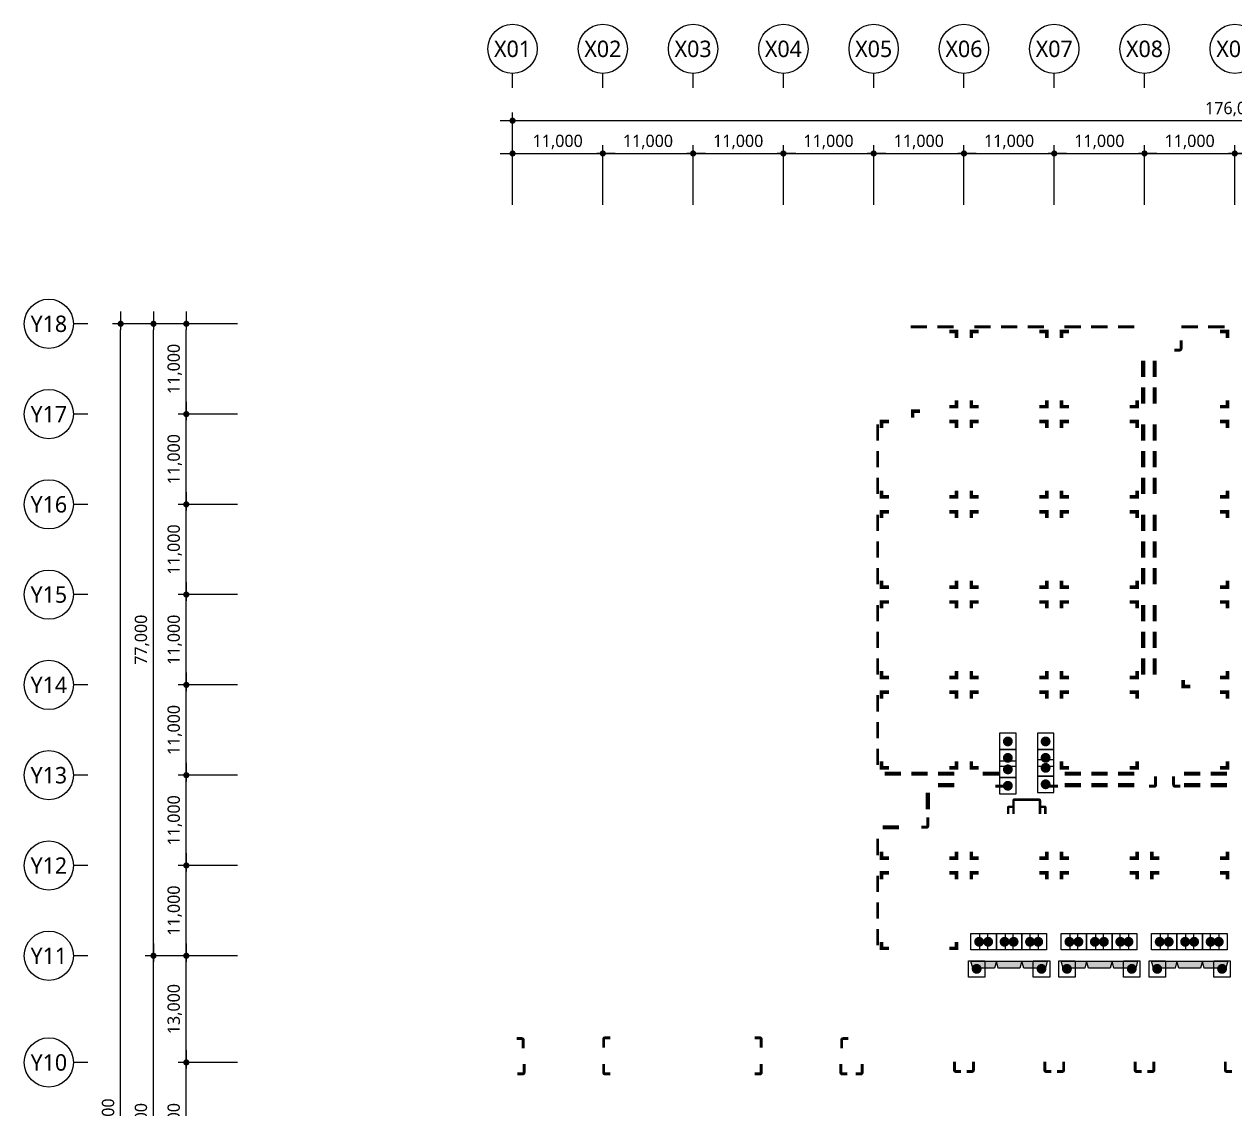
# Model space of a CAD drawing. Header units: millimetres. Extents: x 1037297 to 2672297, y 928637 to 1464837.
# Drawn here: x 1449415 to 1596915, y 1059661 to 1191808 of the extents above; entities that cross this region are included whole.
import ezdxf
from ezdxf.enums import TextEntityAlignment as Align

# ---------------------------------------------------------------- set-up
doc = ezdxf.new("R2010")
doc.units = ezdxf.units.MM
doc.header["$LTSCALE"] = 5
doc.header["$MEASUREMENT"] = 0
doc.header["$PDSIZE"] = -10
doc.linetypes.add('HIDDEN', pattern=[0.375, 0.25, -0.125])
doc.layers.get('0').update_dxf_attribs({"linetype": 'CONTINUOUS'})
doc.layers.get('Defpoints').update_dxf_attribs({"color": 153, "linetype": 'CONTINUOUS'})
for name, color, linetype, lineweight in [('A-AXIS-BUBL', 7, 'CONTINUOUS', 25), ('A-DIMS', 7, 'CONTINUOUS', 25), ('A-XXXX-SYMB', 7, 'CONTINUOUS', 25), ('A-XXXX-TXT2', 3, 'CONTINUOUS', 25)]:
    doc.layers.add(name, color=color, linetype=linetype, lineweight=lineweight)
doc.layers.add('볼라드', color=4, linetype='CONTINUOUS')
doc.styles.add('HY울릉도L', font='')
doc.styles.add('맑은고딕', font='malgun.ttf')
doc.styles.get('HY울릉도L').set_extended_font_data('HYwulM')
doc.dimstyles.new('CDIM', dxfattribs={"dimtxt": 3, "dimasz": 1.5, "dimexe": 2, "dimexo": 1, "dimgap": 1, "dimtad": 1, "dimdec": 0, "dimrnd": 0.5, "dimzin": 0, "dimdsep": 32, "dimlunit": 6, "dimtxsty": 'HY울릉도L', "dimblk1": '_CIDOT', "dimblk2": '_CIDOT', "dimsah": 1, "dimcen": 5.5, "dimclrd": 2, "dimclre": 2, "dimclrt": 7, "dimadec": 0, "dimazin": 0, "dimtfac": 1, "dimtdec": 0, "dimtix": 1, "dimtmove": 2, "dimatfit": 1, "dimldrblk": '_CIDOT', "dimfxl": 1, "dimtolj": 1, "dimtzin": 0, "dimlwd": -1, "dimarcsym": 0})

# ---------------------------------------------------------------- blocks, each defined once
blk = doc.blocks.new('_CIDOT')
at = {"color": 0, "linetype": 'ByBlock'}
blk.add_line((2, 0), (-1, 0), dxfattribs=at)
at = {"color": 0, "linetype": 'ByBlock', "const_width": 0.5}
blk.add_lwpolyline([(-0.25, 0, 1), (0.25, 0, 1)], format="xyb", close=True, dxfattribs=at)
blk = doc.blocks.new('*D11')
at = {"layer": 'A-DIMS', "lineweight": -2, "transparency": 16777216}
for p, q in [((93193, 151121), (85943, 151121)), ((93193, 135121), (85943, 135121))]:
    blk.add_line(p, q, dxfattribs=at)
at = {"layer": 'A-DIMS', "transparency": 16777216}
blk.add_line((86943, 135871), (86943, 150371), dxfattribs=at)
at = {"layer": 'Defpoints', "color": 0, "transparency": 16777216}
for p in [(86943, 151121), (93693, 151121), (93693, 135121)]:
    blk.add_point(p, dxfattribs=at)
at = {"layer": 'A-DIMS', "transparency": 16777216, "xscale": 750, "yscale": 750, "zscale": 750}
for p, rotation in [((86943, 151121), 90), ((86943, 135121), 270)]:
    blk.add_blockref('_CIDOT', p, dxfattribs=dict(at, rotation=rotation))
at = {"layer": 'A-DIMS', "color": 3, "transparency": 16777216, "insert": (85538, 143121), "char_height": 1500, "attachment_point": 5, "rotation": 90, "style": '맑은고딕'}
blk.add_mtext('\\A1;16,000', dxfattribs=at)
blk = doc.blocks.new('*D12')
at = {"layer": 'A-DIMS', "lineweight": -2, "transparency": 16777216}
for p, q in [((93193, 164121), (85943, 164121)), ((93193, 151121), (85943, 151121))]:
    blk.add_line(p, q, dxfattribs=at)
at = {"layer": 'A-DIMS', "transparency": 16777216}
blk.add_line((86943, 151871), (86943, 163371), dxfattribs=at)
at = {"layer": 'Defpoints', "color": 0, "transparency": 16777216}
for p in [(86943, 164121), (93693, 164121), (93693, 151121)]:
    blk.add_point(p, dxfattribs=at)
at = {"layer": 'A-DIMS', "transparency": 16777216, "xscale": 750, "yscale": 750, "zscale": 750}
for p, rotation in [((86943, 164121), 90), ((86943, 151121), 270)]:
    blk.add_blockref('_CIDOT', p, dxfattribs=dict(at, rotation=rotation))
at = {"layer": 'A-DIMS', "color": 3, "transparency": 16777216, "insert": (85538, 157621), "char_height": 1500, "attachment_point": 5, "rotation": 90, "style": '맑은고딕'}
blk.add_mtext('\\A1;13,000', dxfattribs=at)
blk = doc.blocks.new('*D13')
at = {"layer": 'A-DIMS', "lineweight": -2, "transparency": 16777216}
for p, q in [((93193, 175121), (85943, 175121)), ((93193, 164121), (85943, 164121))]:
    blk.add_line(p, q, dxfattribs=at)
at = {"layer": 'A-DIMS', "transparency": 16777216}
blk.add_line((86943, 164871), (86943, 174371), dxfattribs=at)
at = {"layer": 'Defpoints', "color": 0, "transparency": 16777216}
for p in [(86943, 175121), (93693, 175121), (93693, 164121)]:
    blk.add_point(p, dxfattribs=at)
at = {"layer": 'A-DIMS', "transparency": 16777216, "xscale": 750, "yscale": 750, "zscale": 750}
for p, rotation in [((86943, 175121), 90), ((86943, 164121), 270)]:
    blk.add_blockref('_CIDOT', p, dxfattribs=dict(at, rotation=rotation))
at = {"layer": 'A-DIMS', "color": 3, "transparency": 16777216, "insert": (85538, 169621), "char_height": 1500, "attachment_point": 5, "rotation": 90, "style": '맑은고딕'}
blk.add_mtext('\\A1;11,000', dxfattribs=at)
blk = doc.blocks.new('*D14')
at = {"layer": 'A-DIMS', "lineweight": -2, "transparency": 16777216}
for p, q in [((93193, 186121), (85943, 186121)), ((93193, 175121), (85943, 175121))]:
    blk.add_line(p, q, dxfattribs=at)
at = {"layer": 'A-DIMS', "transparency": 16777216}
blk.add_line((86943, 175871), (86943, 185371), dxfattribs=at)
at = {"layer": 'Defpoints', "color": 0, "transparency": 16777216}
for p in [(86943, 186121), (93693, 186121), (93693, 175121)]:
    blk.add_point(p, dxfattribs=at)
at = {"layer": 'A-DIMS', "transparency": 16777216, "xscale": 750, "yscale": 750, "zscale": 750}
for p, rotation in [((86943, 186121), 90), ((86943, 175121), 270)]:
    blk.add_blockref('_CIDOT', p, dxfattribs=dict(at, rotation=rotation))
at = {"layer": 'A-DIMS', "color": 3, "transparency": 16777216, "insert": (85538, 180621), "char_height": 1500, "attachment_point": 5, "rotation": 90, "style": '맑은고딕'}
blk.add_mtext('\\A1;11,000', dxfattribs=at)
blk = doc.blocks.new('*D15')
at = {"layer": 'A-DIMS', "lineweight": -2, "transparency": 16777216}
for p, q in [((93193, 197121), (85943, 197121)), ((93193, 186121), (85943, 186121))]:
    blk.add_line(p, q, dxfattribs=at)
at = {"layer": 'A-DIMS', "transparency": 16777216}
blk.add_line((86943, 186871), (86943, 196371), dxfattribs=at)
at = {"layer": 'Defpoints', "color": 0, "transparency": 16777216}
for p in [(86943, 197121), (93693, 197121), (93693, 186121)]:
    blk.add_point(p, dxfattribs=at)
at = {"layer": 'A-DIMS', "transparency": 16777216, "xscale": 750, "yscale": 750, "zscale": 750}
for p, rotation in [((86943, 197121), 90), ((86943, 186121), 270)]:
    blk.add_blockref('_CIDOT', p, dxfattribs=dict(at, rotation=rotation))
at = {"layer": 'A-DIMS', "color": 3, "transparency": 16777216, "insert": (85538, 191621), "char_height": 1500, "attachment_point": 5, "rotation": 90, "style": '맑은고딕'}
blk.add_mtext('\\A1;11,000', dxfattribs=at)
blk = doc.blocks.new('*D16')
at = {"layer": 'A-DIMS', "lineweight": -2, "transparency": 16777216}
for p, q in [((93193, 208121), (85943, 208121)), ((93193, 197121), (85943, 197121))]:
    blk.add_line(p, q, dxfattribs=at)
at = {"layer": 'A-DIMS', "transparency": 16777216}
blk.add_line((86943, 197871), (86943, 207371), dxfattribs=at)
at = {"layer": 'Defpoints', "color": 0, "transparency": 16777216}
for p in [(86943, 208121), (93693, 208121), (93693, 197121)]:
    blk.add_point(p, dxfattribs=at)
at = {"layer": 'A-DIMS', "transparency": 16777216, "xscale": 750, "yscale": 750, "zscale": 750}
for p, rotation in [((86943, 208121), 90), ((86943, 197121), 270)]:
    blk.add_blockref('_CIDOT', p, dxfattribs=dict(at, rotation=rotation))
at = {"layer": 'A-DIMS', "color": 3, "transparency": 16777216, "insert": (85538, 202621), "char_height": 1500, "attachment_point": 5, "rotation": 90, "style": '맑은고딕'}
blk.add_mtext('\\A1;11,000', dxfattribs=at)
blk = doc.blocks.new('*D17')
at = {"layer": 'A-DIMS', "lineweight": -2, "transparency": 16777216}
for p, q in [((93193, 219121), (85943, 219121)), ((93193, 208121), (85943, 208121))]:
    blk.add_line(p, q, dxfattribs=at)
at = {"layer": 'A-DIMS', "transparency": 16777216}
blk.add_line((86943, 208871), (86943, 218371), dxfattribs=at)
at = {"layer": 'Defpoints', "color": 0, "transparency": 16777216}
for p in [(86943, 219121), (93693, 219121), (93693, 208121)]:
    blk.add_point(p, dxfattribs=at)
at = {"layer": 'A-DIMS', "transparency": 16777216, "xscale": 750, "yscale": 750, "zscale": 750}
for p, rotation in [((86943, 219121), 90), ((86943, 208121), 270)]:
    blk.add_blockref('_CIDOT', p, dxfattribs=dict(at, rotation=rotation))
at = {"layer": 'A-DIMS', "color": 3, "transparency": 16777216, "insert": (85538, 213621), "char_height": 1500, "attachment_point": 5, "rotation": 90, "style": '맑은고딕'}
blk.add_mtext('\\A1;11,000', dxfattribs=at)
blk = doc.blocks.new('*D18')
at = {"layer": 'A-DIMS', "lineweight": -2, "transparency": 16777216}
for p, q in [((93193, 230121), (85943, 230121)), ((93193, 219121), (85943, 219121))]:
    blk.add_line(p, q, dxfattribs=at)
at = {"layer": 'A-DIMS', "transparency": 16777216}
blk.add_line((86943, 219871), (86943, 229371), dxfattribs=at)
at = {"layer": 'Defpoints', "color": 0, "transparency": 16777216}
for p in [(86943, 230121), (93693, 230121), (93693, 219121)]:
    blk.add_point(p, dxfattribs=at)
at = {"layer": 'A-DIMS', "transparency": 16777216, "xscale": 750, "yscale": 750, "zscale": 750}
for p, rotation in [((86943, 230121), 90), ((86943, 219121), 270)]:
    blk.add_blockref('_CIDOT', p, dxfattribs=dict(at, rotation=rotation))
at = {"layer": 'A-DIMS', "color": 3, "transparency": 16777216, "insert": (85538, 224621), "char_height": 1500, "attachment_point": 5, "rotation": 90, "style": '맑은고딕'}
blk.add_mtext('\\A1;11,000', dxfattribs=at)
blk = doc.blocks.new('*D19')
at = {"layer": 'A-DIMS', "lineweight": -2, "transparency": 16777216}
for p, q in [((93193, 241121), (85943, 241121)), ((93193, 230121), (85943, 230121))]:
    blk.add_line(p, q, dxfattribs=at)
at = {"layer": 'A-DIMS', "transparency": 16777216}
blk.add_line((86943, 230871), (86943, 240371), dxfattribs=at)
at = {"layer": 'Defpoints', "color": 0, "transparency": 16777216}
for p in [(86943, 241121), (93693, 241121), (93693, 230121)]:
    blk.add_point(p, dxfattribs=at)
at = {"layer": 'A-DIMS', "transparency": 16777216, "xscale": 750, "yscale": 750, "zscale": 750}
for p, rotation in [((86943, 241121), 90), ((86943, 230121), 270)]:
    blk.add_blockref('_CIDOT', p, dxfattribs=dict(at, rotation=rotation))
at = {"layer": 'A-DIMS', "color": 3, "transparency": 16777216, "insert": (85538, 235621), "char_height": 1500, "attachment_point": 5, "rotation": 90, "style": '맑은고딕'}
blk.add_mtext('\\A1;11,000', dxfattribs=at)
blk = doc.blocks.new('*D21')
at = {"layer": 'A-DIMS', "lineweight": -2, "transparency": 16777216}
for p, q in [((93193, 241121), (77943, 241121)), ((93193, 45121), (77943, 45121))]:
    blk.add_line(p, q, dxfattribs=at)
at = {"layer": 'A-DIMS', "transparency": 16777216}
blk.add_line((78943, 45871), (78943, 240371), dxfattribs=at)
at = {"layer": 'Defpoints', "color": 0, "transparency": 16777216}
for p in [(78943, 241121), (93693, 241121), (93693, 45121)]:
    blk.add_point(p, dxfattribs=at)
at = {"layer": 'A-DIMS', "transparency": 16777216, "xscale": 750, "yscale": 750, "zscale": 750}
for p, rotation in [((78943, 241121), 90), ((78943, 45121), 270)]:
    blk.add_blockref('_CIDOT', p, dxfattribs=dict(at, rotation=rotation))
at = {"layer": 'A-DIMS', "color": 3, "transparency": 16777216, "insert": (77538, 143121), "char_height": 1500, "attachment_point": 5, "rotation": 90, "style": '맑은고딕'}
blk.add_mtext('\\A1;196,000', dxfattribs=at)
blk = doc.blocks.new('*D23')
at = {"layer": 'A-DIMS', "lineweight": -2, "transparency": 16777216}
for p, q in [((93193, 164121), (81943, 164121)), ((93193, 122121), (81943, 122121))]:
    blk.add_line(p, q, dxfattribs=at)
at = {"layer": 'A-DIMS', "transparency": 16777216}
blk.add_line((82943, 122871), (82943, 163371), dxfattribs=at)
at = {"layer": 'Defpoints', "color": 0, "transparency": 16777216}
for p in [(82943, 164121), (93693, 164121), (93693, 122121)]:
    blk.add_point(p, dxfattribs=at)
at = {"layer": 'A-DIMS', "transparency": 16777216, "xscale": 750, "yscale": 750, "zscale": 750}
for p, rotation in [((82943, 164121), 90), ((82943, 122121), 270)]:
    blk.add_blockref('_CIDOT', p, dxfattribs=dict(at, rotation=rotation))
at = {"layer": 'A-DIMS', "color": 3, "transparency": 16777216, "insert": (81542, 143121), "char_height": 1500, "attachment_point": 5, "rotation": 90, "style": '맑은고딕'}
blk.add_mtext('\\A1;42,000', dxfattribs=at)
blk = doc.blocks.new('*D24')
at = {"layer": 'A-DIMS', "lineweight": -2, "transparency": 16777216}
for p, q in [((93193, 241121), (81943, 241121)), ((93193, 164121), (81943, 164121))]:
    blk.add_line(p, q, dxfattribs=at)
at = {"layer": 'A-DIMS', "transparency": 16777216}
blk.add_line((82943, 164871), (82943, 240371), dxfattribs=at)
at = {"layer": 'Defpoints', "color": 0, "transparency": 16777216}
for p in [(82943, 241121), (93693, 241121), (93693, 164121)]:
    blk.add_point(p, dxfattribs=at)
at = {"layer": 'A-DIMS', "transparency": 16777216, "xscale": 750, "yscale": 750, "zscale": 750}
for p, rotation in [((82943, 241121), 90), ((82943, 164121), 270)]:
    blk.add_blockref('_CIDOT', p, dxfattribs=dict(at, rotation=rotation))
at = {"layer": 'A-DIMS', "color": 3, "transparency": 16777216, "insert": (81542, 202621), "char_height": 1500, "attachment_point": 5, "rotation": 90, "style": '맑은고딕'}
blk.add_mtext('\\A1;77,000', dxfattribs=at)
blk = doc.blocks.new('*D25')
at = {"layer": 'A-DIMS', "lineweight": -2, "transparency": 16777216}
for p, q in [((148693, 255621), (148693, 262871)), ((159693, 255621), (159693, 262871))]:
    blk.add_line(p, q, dxfattribs=at)
at = {"layer": 'A-DIMS', "transparency": 16777216}
blk.add_line((149443, 261871), (158943, 261871), dxfattribs=at)
at = {"layer": 'Defpoints', "color": 0, "transparency": 16777216}
for p in [(159693, 261871), (148693, 255121), (159693, 255121)]:
    blk.add_point(p, dxfattribs=at)
at = {"layer": 'A-DIMS', "transparency": 16777216, "xscale": 750, "yscale": 750, "zscale": 750, "rotation": 180}
blk.add_blockref('_CIDOT', (148693, 261871), dxfattribs=at)
at = {"layer": 'A-DIMS', "transparency": 16777216, "xscale": 750, "yscale": 750, "zscale": 750}
blk.add_blockref('_CIDOT', (159693, 261871), dxfattribs=at)
at = {"layer": 'A-DIMS', "color": 3, "transparency": 16777216, "insert": (154193, 263275), "char_height": 1500, "attachment_point": 5, "style": '맑은고딕'}
blk.add_mtext('\\A1;11,000', dxfattribs=at)
blk = doc.blocks.new('*D26')
at = {"layer": 'A-DIMS', "lineweight": -2, "transparency": 16777216}
for p, q in [((159693, 255621), (159693, 262871)), ((170693, 255621), (170693, 262871))]:
    blk.add_line(p, q, dxfattribs=at)
at = {"layer": 'A-DIMS', "transparency": 16777216}
blk.add_line((160443, 261871), (169943, 261871), dxfattribs=at)
at = {"layer": 'Defpoints', "color": 0, "transparency": 16777216}
for p in [(170693, 261871), (159693, 255121), (170693, 255121)]:
    blk.add_point(p, dxfattribs=at)
at = {"layer": 'A-DIMS', "transparency": 16777216, "xscale": 750, "yscale": 750, "zscale": 750, "rotation": 180}
blk.add_blockref('_CIDOT', (159693, 261871), dxfattribs=at)
at = {"layer": 'A-DIMS', "transparency": 16777216, "xscale": 750, "yscale": 750, "zscale": 750}
blk.add_blockref('_CIDOT', (170693, 261871), dxfattribs=at)
at = {"layer": 'A-DIMS', "color": 3, "transparency": 16777216, "insert": (165193, 263275), "char_height": 1500, "attachment_point": 5, "style": '맑은고딕'}
blk.add_mtext('\\A1;11,000', dxfattribs=at)
blk = doc.blocks.new('*D27')
at = {"layer": 'A-DIMS', "lineweight": -2, "transparency": 16777216}
for p, q in [((170693, 255621), (170693, 262871)), ((181693, 255621), (181693, 262871))]:
    blk.add_line(p, q, dxfattribs=at)
at = {"layer": 'A-DIMS', "transparency": 16777216}
blk.add_line((171443, 261871), (180943, 261871), dxfattribs=at)
at = {"layer": 'Defpoints', "color": 0, "transparency": 16777216}
for p in [(181693, 261871), (170693, 255121), (181693, 255121)]:
    blk.add_point(p, dxfattribs=at)
at = {"layer": 'A-DIMS', "transparency": 16777216, "xscale": 750, "yscale": 750, "zscale": 750, "rotation": 180}
blk.add_blockref('_CIDOT', (170693, 261871), dxfattribs=at)
at = {"layer": 'A-DIMS', "transparency": 16777216, "xscale": 750, "yscale": 750, "zscale": 750}
blk.add_blockref('_CIDOT', (181693, 261871), dxfattribs=at)
at = {"layer": 'A-DIMS', "color": 3, "transparency": 16777216, "insert": (176193, 263275), "char_height": 1500, "attachment_point": 5, "style": '맑은고딕'}
blk.add_mtext('\\A1;11,000', dxfattribs=at)
blk = doc.blocks.new('*D28')
at = {"layer": 'A-DIMS', "lineweight": -2, "transparency": 16777216}
for p, q in [((181693, 255621), (181693, 262871)), ((192693, 255621), (192693, 262871))]:
    blk.add_line(p, q, dxfattribs=at)
at = {"layer": 'A-DIMS', "transparency": 16777216}
blk.add_line((182443, 261871), (191943, 261871), dxfattribs=at)
at = {"layer": 'Defpoints', "color": 0, "transparency": 16777216}
for p in [(192693, 261871), (181693, 255121), (192693, 255121)]:
    blk.add_point(p, dxfattribs=at)
at = {"layer": 'A-DIMS', "transparency": 16777216, "xscale": 750, "yscale": 750, "zscale": 750, "rotation": 180}
blk.add_blockref('_CIDOT', (181693, 261871), dxfattribs=at)
at = {"layer": 'A-DIMS', "transparency": 16777216, "xscale": 750, "yscale": 750, "zscale": 750}
blk.add_blockref('_CIDOT', (192693, 261871), dxfattribs=at)
at = {"layer": 'A-DIMS', "color": 3, "transparency": 16777216, "insert": (187193, 263275), "char_height": 1500, "attachment_point": 5, "style": '맑은고딕'}
blk.add_mtext('\\A1;11,000', dxfattribs=at)
blk = doc.blocks.new('*D29')
at = {"layer": 'A-DIMS', "lineweight": -2, "transparency": 16777216}
for p, q in [((192693, 255621), (192693, 262871)), ((203693, 255621), (203693, 262871))]:
    blk.add_line(p, q, dxfattribs=at)
at = {"layer": 'A-DIMS', "transparency": 16777216}
blk.add_line((193443, 261871), (202943, 261871), dxfattribs=at)
at = {"layer": 'Defpoints', "color": 0, "transparency": 16777216}
for p in [(203693, 261871), (192693, 255121), (203693, 255121)]:
    blk.add_point(p, dxfattribs=at)
at = {"layer": 'A-DIMS', "transparency": 16777216, "xscale": 750, "yscale": 750, "zscale": 750, "rotation": 180}
blk.add_blockref('_CIDOT', (192693, 261871), dxfattribs=at)
at = {"layer": 'A-DIMS', "transparency": 16777216, "xscale": 750, "yscale": 750, "zscale": 750}
blk.add_blockref('_CIDOT', (203693, 261871), dxfattribs=at)
at = {"layer": 'A-DIMS', "color": 3, "transparency": 16777216, "insert": (198193, 263275), "char_height": 1500, "attachment_point": 5, "style": '맑은고딕'}
blk.add_mtext('\\A1;11,000', dxfattribs=at)
blk = doc.blocks.new('*D30')
at = {"layer": 'A-DIMS', "lineweight": -2, "transparency": 16777216}
for p, q in [((203693, 255621), (203693, 262871)), ((214693, 255621), (214693, 262871))]:
    blk.add_line(p, q, dxfattribs=at)
at = {"layer": 'A-DIMS', "transparency": 16777216}
blk.add_line((204443, 261871), (213943, 261871), dxfattribs=at)
at = {"layer": 'Defpoints', "color": 0, "transparency": 16777216}
for p in [(214693, 261871), (203693, 255121), (214693, 255121)]:
    blk.add_point(p, dxfattribs=at)
at = {"layer": 'A-DIMS', "transparency": 16777216, "xscale": 750, "yscale": 750, "zscale": 750, "rotation": 180}
blk.add_blockref('_CIDOT', (203693, 261871), dxfattribs=at)
at = {"layer": 'A-DIMS', "transparency": 16777216, "xscale": 750, "yscale": 750, "zscale": 750}
blk.add_blockref('_CIDOT', (214693, 261871), dxfattribs=at)
at = {"layer": 'A-DIMS', "color": 3, "transparency": 16777216, "insert": (209193, 263275), "char_height": 1500, "attachment_point": 5, "style": '맑은고딕'}
blk.add_mtext('\\A1;11,000', dxfattribs=at)
blk = doc.blocks.new('*D31')
at = {"layer": 'A-DIMS', "lineweight": -2, "transparency": 16777216}
for p, q in [((214693, 255621), (214693, 262871)), ((225693, 255621), (225693, 262871))]:
    blk.add_line(p, q, dxfattribs=at)
at = {"layer": 'A-DIMS', "transparency": 16777216}
blk.add_line((215443, 261871), (224943, 261871), dxfattribs=at)
at = {"layer": 'Defpoints', "color": 0, "transparency": 16777216}
for p in [(225693, 261871), (214693, 255121), (225693, 255121)]:
    blk.add_point(p, dxfattribs=at)
at = {"layer": 'A-DIMS', "transparency": 16777216, "xscale": 750, "yscale": 750, "zscale": 750, "rotation": 180}
blk.add_blockref('_CIDOT', (214693, 261871), dxfattribs=at)
at = {"layer": 'A-DIMS', "transparency": 16777216, "xscale": 750, "yscale": 750, "zscale": 750}
blk.add_blockref('_CIDOT', (225693, 261871), dxfattribs=at)
at = {"layer": 'A-DIMS', "color": 3, "transparency": 16777216, "insert": (220193, 263275), "char_height": 1500, "attachment_point": 5, "style": '맑은고딕'}
blk.add_mtext('\\A1;11,000', dxfattribs=at)
blk = doc.blocks.new('*D38')
at = {"layer": 'A-DIMS', "lineweight": -2, "transparency": 16777216}
for p, q in [((126693, 255621), (126693, 266871)), ((302693, 255621), (302693, 266871))]:
    blk.add_line(p, q, dxfattribs=at)
at = {"layer": 'A-DIMS', "transparency": 16777216}
blk.add_line((127443, 265871), (301943, 265871), dxfattribs=at)
at = {"layer": 'Defpoints', "color": 0, "transparency": 16777216}
for p in [(302693, 265871), (126693, 255121), (302693, 255121)]:
    blk.add_point(p, dxfattribs=at)
at = {"layer": 'A-DIMS', "transparency": 16777216, "xscale": 750, "yscale": 750, "zscale": 750, "rotation": 180}
blk.add_blockref('_CIDOT', (126693, 265871), dxfattribs=at)
at = {"layer": 'A-DIMS', "transparency": 16777216, "xscale": 750, "yscale": 750, "zscale": 750}
blk.add_blockref('_CIDOT', (302693, 265871), dxfattribs=at)
at = {"layer": 'A-DIMS', "color": 3, "transparency": 16777216, "insert": (214693, 267275), "char_height": 1500, "attachment_point": 5, "style": '맑은고딕'}
blk.add_mtext('\\A1;176,000', dxfattribs=at)
blk = doc.blocks.new('*D40')
at = {"layer": 'A-DIMS', "lineweight": -2, "transparency": 16777216}
for p, q in [((126693, 255621), (126693, 262871)), ((137693, 255621), (137693, 262871))]:
    blk.add_line(p, q, dxfattribs=at)
at = {"layer": 'A-DIMS', "transparency": 16777216}
blk.add_line((127443, 261871), (136943, 261871), dxfattribs=at)
at = {"layer": 'Defpoints', "color": 0, "transparency": 16777216}
for p in [(137693, 261871), (126693, 255121), (137693, 255121)]:
    blk.add_point(p, dxfattribs=at)
at = {"layer": 'A-DIMS', "transparency": 16777216, "xscale": 750, "yscale": 750, "zscale": 750, "rotation": 180}
blk.add_blockref('_CIDOT', (126693, 261871), dxfattribs=at)
at = {"layer": 'A-DIMS', "transparency": 16777216, "xscale": 750, "yscale": 750, "zscale": 750}
blk.add_blockref('_CIDOT', (137693, 261871), dxfattribs=at)
at = {"layer": 'A-DIMS', "color": 3, "transparency": 16777216, "insert": (132193, 263275), "char_height": 1500, "attachment_point": 5, "style": '맑은고딕'}
blk.add_mtext('\\A1;11,000', dxfattribs=at)
blk = doc.blocks.new('*D41')
at = {"layer": 'A-DIMS', "lineweight": -2, "transparency": 16777216}
for p, q in [((137693, 255621), (137693, 262871)), ((148693, 255621), (148693, 262871))]:
    blk.add_line(p, q, dxfattribs=at)
at = {"layer": 'A-DIMS', "transparency": 16777216}
blk.add_line((138443, 261871), (147943, 261871), dxfattribs=at)
at = {"layer": 'Defpoints', "color": 0, "transparency": 16777216}
for p in [(148693, 261871), (137693, 255121), (148693, 255121)]:
    blk.add_point(p, dxfattribs=at)
at = {"layer": 'A-DIMS', "transparency": 16777216, "xscale": 750, "yscale": 750, "zscale": 750, "rotation": 180}
blk.add_blockref('_CIDOT', (137693, 261871), dxfattribs=at)
at = {"layer": 'A-DIMS', "transparency": 16777216, "xscale": 750, "yscale": 750, "zscale": 750}
blk.add_blockref('_CIDOT', (148693, 261871), dxfattribs=at)
at = {"layer": 'A-DIMS', "color": 3, "transparency": 16777216, "insert": (143193, 263275), "char_height": 1500, "attachment_point": 5, "style": '맑은고딕'}
blk.add_mtext('\\A1;11,000', dxfattribs=at)
blk = doc.blocks.new('차량보호대1')
at = {"layer": 'A-XXXX-SYMB', "color": 4, "linetype": 'Continuous'}
blk.add_lwpolyline([(458063, -65474), (462262, -65474), (462622, -66872), (457703, -66872)], close=True, dxfattribs=at)
blk.add_solid([(458063, -65474), (462262, -65474), (457703, -66872), (462622, -66872)], dxfattribs=at)
blk = doc.blocks.new('A$C542C6F25')
at = {"layer": 'A-XXXX-SYMB', "color": 3, "linetype": 'Continuous'}
blk.add_lwpolyline([(0, 268), (2000, 268), (2000, 2268), (0, 2268)], close=True, dxfattribs=at)
at = {"layer": 'A-XXXX-SYMB', "color": 3, "linetype": 'Continuous', "const_width": 600}
blk.add_lwpolyline([(700, 1268, 1), (1300, 1268, 1)], format="xyb", close=True, dxfattribs=at)
blk = doc.blocks.new('볼라드-4')
at = {"layer": '볼라드', "const_width": 300}
for points in [[(171021, 140085), (170453, 140085, -0.4142136), (170363, 140175), (170363, 140953)], [(172631, 139216), (171111, 139216, -0.4142136), (171021, 139306), (171021, 140953)], [(172631, 139216), (174151, 139216, 0.4142136), (174241, 139306), (174241, 140953)], [(174241, 140085), (174809, 140085, 0.4142136), (174899, 140175), (174899, 140953)]]:
    blk.add_lwpolyline(points, format="xyb", dxfattribs=at)
blk = doc.blocks.new('DIM(210222)')
for p, q in [((126693, 269870.6), (126693, 271620.6)), ((137693, 269870.6), (137693, 271620.6)), ((148693, 269870.6), (148693, 271620.6)), ((159693, 269870.6), (159693, 271620.6)), ((170693, 269870.6), (170693, 271620.6)), ((181693, 269870.6), (181693, 271620.6)), ((192693, 269870.6), (192693, 271620.6)), ((203693, 269870.6), (203693, 271620.6)), ((74943, 241120.6), (73193, 241120.6)), ((74943, 230120.6), (73193, 230120.6)), ((74943, 219120.6), (73193, 219120.6)), ((74943, 208120.6), (73193, 208120.6)), ((74943, 197120.6), (73193, 197120.6)), ((74943, 186120.6), (73193, 186120.6)), ((74943, 175120.6), (73193, 175120.6)), ((74943, 164120.6), (73193, 164120.6)), ((74943, 151120.6), (73193, 151120.6))]:
    blk.add_line(p, q)
at = {"layer": 'A-AXIS-BUBL', "ltscale": 0.2}
for centre in [(126693, 274620.6), (137693, 274620.6), (148693, 274620.6), (159693, 274620.6), (170693, 274620.6), (181693, 274620.6), (192693, 274620.6), (203693, 274620.6), (214693, 274620.6), (70193, 241120.6), (70193, 230120.6), (70193, 219120.6), (70193, 208120.6), (70193, 197120.6), (70193, 186120.6), (70193, 175120.6), (70193, 164120.6), (70193, 151120.6)]:
    blk.add_circle(centre, 3000, dxfattribs=at)
at = {"layer": 'A-XXXX-TXT2', "ltscale": 0.2, "style": '맑은고딕'}
for s, p in [('X01', (126693, 274620.6)), ('X02', (137693, 274620.6)), ('X03', (148693, 274620.6)), ('X04', (159693, 274620.6)), ('X05', (170693, 274620.6)), ('X06', (181693, 274620.6)), ('X07', (192693, 274620.6)), ('X08', (203693, 274620.6)), ('X09', (214693, 274620.6)), ('Y18', (70193, 241120.6)), ('Y17', (70193, 230120.6)), ('Y16', (70193, 219120.6)), ('Y15', (70193, 208120.6)), ('Y14', (70193, 197120.6)), ('Y13', (70193, 186120.6)), ('Y12', (70193, 175120.6)), ('Y11', (70193, 164120.6)), ('Y10', (70193, 151120.6))]:
    blk.add_text(s, height=2000, dxfattribs=at).set_placement(p, align=Align.MIDDLE)
at = {"layer": 'A-DIMS'}
for p1, p2, distance, picture, middle in [((126693, 255120.6), (302693, 255120.6), 10750, '*D38', (214693, 267275.5)), ((126693, 255120.6), (137693, 255120.6), 6750, '*D40', (132193, 263275.5)), ((137693, 255120.6), (148693, 255120.6), 6750, '*D41', (143193, 263275.5)), ((148693, 255120.6), (159693, 255120.6), 6750, '*D25', (154193, 263275.5)), ((159693, 255120.6), (170693, 255120.6), 6750, '*D26', (165193, 263275.5)), ((170693, 255120.6), (181693, 255120.6), 6750, '*D27', (176193, 263275.5)), ((181693, 255120.6), (192693, 255120.6), 6750, '*D28', (187193, 263275.5)), ((192693, 255120.6), (203693, 255120.6), 6750, '*D29', (198193, 263275.5)), ((203693, 255120.6), (214693, 255120.6), 6750, '*D30', (209193, 263275.5)), ((214693, 255120.6), (225693, 255120.6), 6750, '*D31', (220193, 263275.5)), ((93693, 45120.6), (93693, 241120.6), 14750, '*D21', (77538.1, 143120.6)), ((93693, 164120.6), (93693, 241120.6), 10750, '*D24', (81542.2, 202620.6)), ((93693, 230120.6), (93693, 241120.6), 6750, '*D19', (85538.1, 235620.6)), ((93693, 219120.6), (93693, 230120.6), 6750, '*D18', (85538.1, 224620.6)), ((93693, 208120.6), (93693, 219120.6), 6750, '*D17', (85538.1, 213620.6)), ((93693, 197120.6), (93693, 208120.6), 6750, '*D16', (85538.1, 202620.6)), ((93693, 186120.6), (93693, 197120.6), 6750, '*D15', (85538.1, 191620.6)), ((93693, 175120.6), (93693, 186120.6), 6750, '*D14', (85538.1, 180620.6)), ((93693, 164120.6), (93693, 175120.6), 6750, '*D13', (85538.1, 169620.6)), ((93693, 122120.6), (93693, 164120.6), 10750, '*D23', (81542.2, 143120.6)), ((93693, 151120.6), (93693, 164120.6), 6750, '*D12', (85538.1, 157620.6)), ((93693, 135120.6), (93693, 151120.6), 6750, '*D11', (85538.1, 143120.6))]:
    dim = blk.add_aligned_dim(p1=p1, p2=p2, distance=distance, dimstyle='CDIM', override={"dimscale": 500, "dimtxsty": '맑은고딕', "dimclrd": 256, "dimclre": 256, "dimclrt": 3}, dxfattribs=at)
    dim.commit()
    dim.dimension.update_dxf_attribs({"geometry": picture, "text_midpoint": middle})

msp = doc.modelspace()

# ---------------------------------------------------------------- linework, layer by layer
at = {"layer": 'A-XXXX-SYMB', "color": 2, "linetype": 'Continuous', "const_width": 360}
for points in [[(1559415, 1154919), (1557415, 1154919)], [(1562665, 1154919), (1560665, 1154919)], [(1567165, 1154919), (1565165, 1154919)], [(1570415, 1154919), (1568415, 1154919)], [(1573665, 1154919), (1571665, 1154919)], [(1578165, 1154919), (1576165, 1154919)], [(1581415, 1154919), (1579415, 1154919)], [(1584665, 1154919), (1582665, 1154919)], [(1592415, 1154919), (1590415, 1154919)], [(1595665, 1154919), (1593665, 1154919)], [(1553404, 1141058), (1553404, 1143058)], [(1553404, 1137808), (1553404, 1139808)], [(1553404, 1134558), (1553404, 1136558)], [(1553404, 1130058), (1553404, 1132058)], [(1553404, 1126808), (1553404, 1128808)], [(1553404, 1123558), (1553404, 1125558)], [(1553404, 1119058), (1553404, 1121058)], [(1553404, 1115808), (1553404, 1117808)], [(1553404, 1112558), (1553404, 1114558)], [(1553404, 1108058), (1553404, 1110058)], [(1553404, 1104808), (1553404, 1106808)], [(1553404, 1101558), (1553404, 1103558)], [(1553404, 1090559), (1553404, 1092559)], [(1553404, 1086058), (1553404, 1088058)], [(1553404, 1082808), (1553404, 1084808)], [(1553404, 1079558), (1553404, 1081558)]]:
    msp.add_lwpolyline(points, dxfattribs=at)
at = {"layer": 'A-XXXX-SYMB', "color": 6, "linetype": 'Continuous', "const_width": 436}
for points in [[(1562115, 1154358), (1563015, 1154358), (1563015, 1153578)], [(1565715, 1154358), (1564815, 1154358), (1564815, 1153578)], [(1573115, 1154358), (1574015, 1154358), (1574015, 1153578)], [(1576715, 1154358), (1575815, 1154358), (1575815, 1153578)], [(1595115, 1154358), (1596015, 1154358), (1596015, 1153578)], [(1562115, 1145208), (1563015, 1145208), (1563015, 1145988)], [(1565715, 1145208), (1564815, 1145208), (1564815, 1145988)], [(1573115, 1145208), (1574015, 1145208), (1574015, 1145988)], [(1576715, 1145208), (1575815, 1145208), (1575815, 1145988)], [(1584115, 1145208), (1585015, 1145208), (1585015, 1145988)], [(1595115, 1145208), (1596015, 1145208), (1596015, 1145988)], [(1558565, 1144658), (1557665, 1144658), (1557665, 1143878)], [(1554765, 1143408), (1553865, 1143408), (1553865, 1142628)], [(1562115, 1143408), (1563015, 1143408), (1563015, 1142628)], [(1565715, 1143408), (1564815, 1143408), (1564815, 1142628)], [(1573115, 1143408), (1574015, 1143408), (1574015, 1142628)], [(1576715, 1143408), (1575815, 1143408), (1575815, 1142628)], [(1584115, 1143408), (1585015, 1143408), (1585015, 1142628)], [(1595115, 1143408), (1596015, 1143408), (1596015, 1142628)], [(1554765, 1134208), (1553865, 1134208), (1553865, 1134988)], [(1562115, 1134208), (1563015, 1134208), (1563015, 1134988)], [(1565715, 1134208), (1564815, 1134208), (1564815, 1134988)], [(1573115, 1134208), (1574015, 1134208), (1574015, 1134988)], [(1576715, 1134208), (1575815, 1134208), (1575815, 1134988)], [(1584115, 1134208), (1585015, 1134208), (1585015, 1134988)], [(1595115, 1134208), (1596015, 1134208), (1596015, 1134988)], [(1554765, 1132408), (1553865, 1132408), (1553865, 1131628)], [(1562115, 1132408), (1563015, 1132408), (1563015, 1131628)], [(1565715, 1132408), (1564815, 1132408), (1564815, 1131628)], [(1573115, 1132408), (1574015, 1132408), (1574015, 1131628)], [(1576715, 1132408), (1575815, 1132408), (1575815, 1131628)], [(1584115, 1132408), (1585015, 1132408), (1585015, 1131628)], [(1595115, 1132408), (1596015, 1132408), (1596015, 1131628)], [(1554765, 1123208), (1553865, 1123208), (1553865, 1123988)], [(1562115, 1123208), (1563015, 1123208), (1563015, 1123988)], [(1565715, 1123208), (1564815, 1123208), (1564815, 1123988)], [(1573115, 1123208), (1574015, 1123208), (1574015, 1123988)], [(1576715, 1123208), (1575815, 1123208), (1575815, 1123988)], [(1584115, 1123208), (1585015, 1123208), (1585015, 1123988)], [(1595115, 1123208), (1596015, 1123208), (1596015, 1123988)], [(1554765, 1121408), (1553865, 1121408), (1553865, 1120628)], [(1562115, 1121408), (1563015, 1121408), (1563015, 1120628)], [(1565715, 1121408), (1564815, 1121408), (1564815, 1120628)], [(1573115, 1121408), (1574015, 1121408), (1574015, 1120628)], [(1576715, 1121408), (1575815, 1121408), (1575815, 1120628)], [(1584115, 1121408), (1585015, 1121408), (1585015, 1120628)], [(1595115, 1121408), (1596015, 1121408), (1596015, 1120628)], [(1554765, 1112208), (1553865, 1112208), (1553865, 1112988)], [(1562115, 1112208), (1563015, 1112208), (1563015, 1112988)], [(1565715, 1112208), (1564815, 1112208), (1564815, 1112988)], [(1573115, 1112208), (1574015, 1112208), (1574015, 1112988)], [(1576715, 1112208), (1575815, 1112208), (1575815, 1112988)], [(1584115, 1112208), (1585015, 1112208), (1585015, 1112988)], [(1595115, 1112208), (1596015, 1112208), (1596015, 1112988)], [(1591515, 1111108), (1590615, 1111108), (1590615, 1111888)], [(1554765, 1110408), (1553865, 1110408), (1553865, 1109628)], [(1562115, 1110408), (1563015, 1110408), (1563015, 1109628)], [(1565715, 1110408), (1564815, 1110408), (1564815, 1109628)], [(1573115, 1110408), (1574015, 1110408), (1574015, 1109628)], [(1576715, 1110408), (1575815, 1110408), (1575815, 1109628)], [(1584115, 1110408), (1585015, 1110408), (1585015, 1109628)], [(1595115, 1110408), (1596015, 1110408), (1596015, 1109628)], [(1554765, 1101208), (1553865, 1101208), (1553865, 1101988)], [(1562115, 1101208), (1563015, 1101208), (1563015, 1101988)], [(1565715, 1101208), (1564815, 1101208), (1564815, 1101988)], [(1576715, 1101208), (1575815, 1101208), (1575815, 1101988)], [(1584115, 1101208), (1585015, 1101208), (1585015, 1101988)], [(1595115, 1101208), (1596015, 1101208), (1596015, 1101988)], [(1554765, 1090207), (1553865, 1090207), (1553865, 1090987)], [(1562115, 1090207), (1563015, 1090207), (1563015, 1090987)], [(1565715, 1090207), (1564815, 1090207), (1564815, 1090987)], [(1573115, 1090207), (1574015, 1090207), (1574015, 1090987)], [(1576715, 1090207), (1575815, 1090207), (1575815, 1090987)], [(1584115, 1090207), (1585015, 1090207), (1585015, 1090987)], [(1587715, 1090207), (1586815, 1090207), (1586815, 1090987)], [(1595115, 1090207), (1596015, 1090207), (1596015, 1090987)], [(1554765, 1088407), (1553865, 1088407), (1553865, 1087627)], [(1562115, 1088407), (1563015, 1088407), (1563015, 1087627)], [(1565715, 1088407), (1564815, 1088407), (1564815, 1087627)], [(1573115, 1088407), (1574015, 1088407), (1574015, 1087627)], [(1576715, 1088407), (1575815, 1088407), (1575815, 1087627)], [(1584115, 1088407), (1585015, 1088407), (1585015, 1087627)], [(1587715, 1088407), (1586815, 1088407), (1586815, 1087627)], [(1595115, 1088407), (1596015, 1088407), (1596015, 1087627)], [(1554765, 1079208), (1553865, 1079208), (1553865, 1079988)], [(1562115, 1079208), (1563015, 1079208), (1563015, 1079988)]]:
    msp.add_lwpolyline(points, dxfattribs=at)
at = {"layer": 'A-XXXX-SYMB', "linetype": 'Continuous', "const_width": 360}
for points in [[(1589565, 1152108), (1590185, 1152108, 0.4142136), (1590365, 1152288), (1590365, 1153308)], [(1586465, 1098958), (1587085, 1098958, 0.4142136), (1587265, 1099138), (1587265, 1100158)], [(1590265, 1098958), (1589645, 1098958, -0.4142136), (1589465, 1099138), (1589465, 1100158)], [(1558715, 1093958), (1559335, 1093958, 0.4142136), (1559515, 1094138), (1559515, 1095158)], [(1509415, 1068208), (1510035, 1068208, -0.4142136), (1510215, 1068028), (1510215, 1067008)], [(1520815, 1068308), (1520195, 1068308, 0.4142136), (1520015, 1068128), (1520015, 1067108)], [(1538415, 1068308), (1539035, 1068308, -0.4142136), (1539215, 1068128), (1539215, 1067108)], [(1549815, 1068208), (1549195, 1068208, 0.4142136), (1549015, 1068028), (1549015, 1067008)], [(1509515, 1063908), (1510135, 1063908, 0.4142136), (1510315, 1064088), (1510315, 1065108)], [(1520815, 1063908), (1520195, 1063908, -0.4142136), (1520015, 1064088), (1520015, 1065108)], [(1538415, 1063908), (1539035, 1063908, 0.4142136), (1539215, 1064088), (1539215, 1065108)], [(1549715, 1063908), (1549095, 1063908, -0.4142136), (1548915, 1064088), (1548915, 1065108)], [(1550715, 1063908), (1551335, 1063908, 0.4142136), (1551515, 1064088), (1551515, 1065108)], [(1563565, 1064208), (1562945, 1064208, -0.4142136), (1562765, 1064388), (1562765, 1065408)], [(1564265, 1064208), (1564885, 1064208, 0.4142136), (1565065, 1064388), (1565065, 1065408)], [(1574565, 1064208), (1573945, 1064208, -0.4142136), (1573765, 1064388), (1573765, 1065408)], [(1575265, 1064208), (1575885, 1064208, 0.4142136), (1576065, 1064388), (1576065, 1065408)], [(1585565, 1064208), (1584945, 1064208, -0.4142136), (1584765, 1064388), (1584765, 1065408)], [(1586265, 1064208), (1586885, 1064208, 0.4142136), (1587065, 1064388), (1587065, 1065408)], [(1596565, 1064208), (1595945, 1064208, -0.4142136), (1595765, 1064388), (1595765, 1065408)]]:
    msp.add_lwpolyline(points, format="xyb", dxfattribs=at)
at = {"layer": 'A-XXXX-SYMB', "color": 3, "linetype": 'HIDDEN', "ltscale": 400, "const_width": 506}
for points in [[(1585757, 1148808), (1585757, 1150808)], [(1587159, 1148808), (1587159, 1150808)], [(1585757, 1145558), (1585757, 1147558)], [(1587159, 1145558), (1587159, 1147558)], [(1585757, 1141058), (1585757, 1143058)], [(1587159, 1141058), (1587159, 1143058)], [(1585757, 1137808), (1585757, 1139808)], [(1587159, 1137808), (1587159, 1139808)], [(1585757, 1134558), (1585757, 1136558)], [(1587159, 1134558), (1587159, 1136558)], [(1585757, 1130058), (1585757, 1132058)], [(1587159, 1130058), (1587159, 1132058)], [(1585757, 1126808), (1585757, 1128808)], [(1587159, 1126808), (1587159, 1128808)], [(1585757, 1123558), (1585757, 1125558)], [(1587159, 1123558), (1587159, 1125558)], [(1585757, 1119058), (1585757, 1121058)], [(1587159, 1119058), (1587159, 1121058)], [(1585757, 1115808), (1585757, 1117808)], [(1587159, 1115808), (1587159, 1117808)], [(1585757, 1112558), (1585757, 1114558)], [(1587159, 1112558), (1587159, 1114558)], [(1556235, 1100502), (1554235, 1100502)], [(1559485, 1100502), (1557485, 1100502)], [(1562735, 1100502), (1560735, 1100502)], [(1568176, 1100502), (1566176, 1100502)], [(1578181, 1100502), (1576181, 1100502)], [(1581431, 1100502), (1579431, 1100502)], [(1584681, 1100502), (1582681, 1100502)], [(1592736, 1100502), (1590736, 1100502)], [(1595986, 1100502), (1593986, 1100502)], [(1562735, 1099100), (1560735, 1099100)], [(1578181, 1099100), (1576181, 1099100)], [(1581431, 1099100), (1579431, 1099100)], [(1584681, 1099100), (1582681, 1099100)], [(1592736, 1099100), (1590736, 1099100)], [(1595986, 1099100), (1593986, 1099100)], [(1559515, 1096158), (1559515, 1098158)], [(1554020, 1093958), (1556020, 1093958)]]:
    msp.add_lwpolyline(points, dxfattribs=at)
at = {"layer": 'A-XXXX-SYMB', "linetype": 'Continuous', "const_width": 360}
for points in [[(1568883, 1098958), (1567747, 1098958)], [(1575383, 1098958), (1574247, 1098958)]]:
    msp.add_lwpolyline(points, dxfattribs=at)

# ---------------------------------------------------------------- block references
msp.add_blockref('DIM(210222)', (1382222, 914187))
at = {"layer": 'A-XXXX-SYMB', "color": 3, "linetype": 'Continuous'}
for p in [(1568265, 1103150), (1572865, 1103150), (1568265, 1101150), (1572865, 1101150), (1568265, 1099750), (1572865, 1099930), (1568265, 1097750), (1572865, 1097930)]:
    msp.add_blockref('A$C542C6F25', p, dxfattribs=at)
at = {"layer": 'A-XXXX-SYMB', "color": 3, "linetype": 'Continuous', "xscale": -1}
for p in [(1566765, 1078740), (1567865, 1078740), (1569865, 1078740), (1570966, 1078740), (1572966, 1078740), (1573967, 1078740), (1577765, 1078740), (1578865, 1078740), (1580865, 1078740), (1581966, 1078740), (1583966, 1078740), (1584967, 1078740), (1588765, 1078740), (1589865, 1078740), (1591865, 1078740), (1592966, 1078740), (1594966, 1078740), (1595967, 1078740), (1566465, 1075440), (1574365, 1075440), (1577465, 1075440), (1585365, 1075440), (1588465, 1075440), (1596365, 1075440)]:
    msp.add_blockref('A$C542C6F25', p, dxfattribs=at)
at = {"layer": 'A-XXXX-SYMB', "xscale": 0.6301361998317555, "yscale": 0.6301361998317555, "zscale": 0.6301361998317555, "rotation": 180}
for p in [(1856280, 1035520), (1859380, 1035520), (1862480, 1035520), (1867280, 1035520), (1870380, 1035520), (1873480, 1035520), (1878280, 1035520), (1881380, 1035520), (1884480, 1035520)]:
    msp.add_blockref('차량보호대1', p, dxfattribs=at)
at = {"layer": '볼라드', "color": 4, "xscale": -1, "rotation": 180}
msp.add_blockref('볼라드-4', (1398934, 1236540), dxfattribs=at)

doc.saveas('drawing.dxf')
